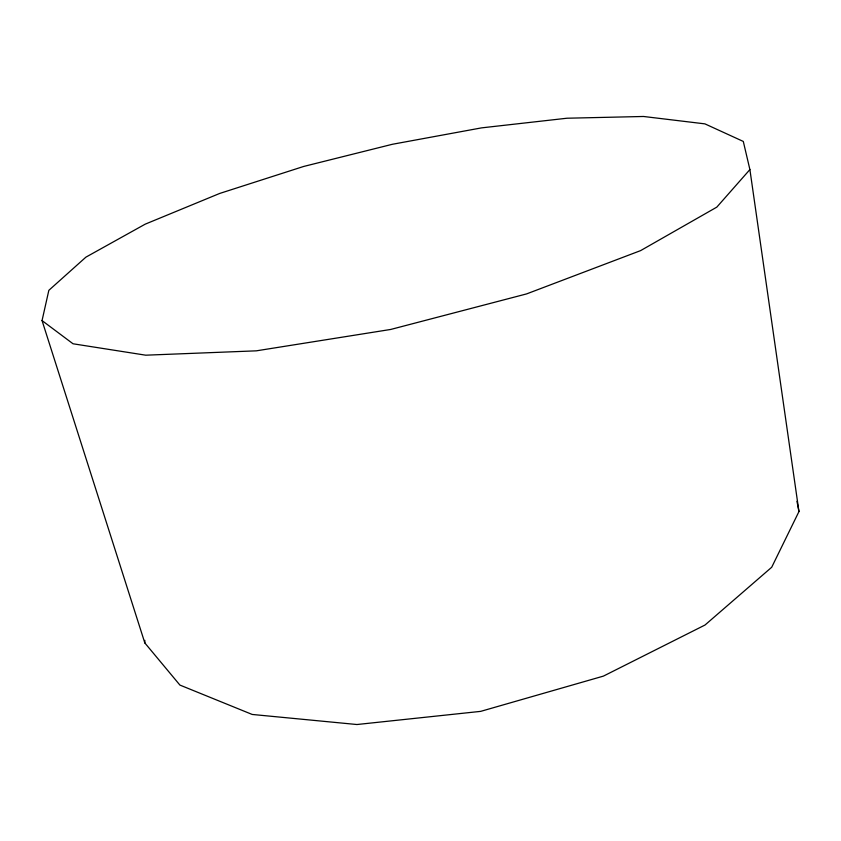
<?xml version="1.0" encoding="UTF-8"?>
<svg xmlns="http://www.w3.org/2000/svg" width="841" height="841" viewBox="0 0 841 841"><rect width="100%" height="100%" fill="white"/><g stroke="black" fill="none" stroke-linecap="round" stroke-linejoin="round"><path stroke-width="1.26" d="M42.05 320.589L48.841 290.334L85.898 257.157L145.209 224.158L219.711 193.441L303.675 166.455L392.379 144.284L481.599 127.864L567.002 118.224L643.554 116.478L704.916 123.869L743.297 141.435L749.899 169.567L798.95 511.57L771.702 567.255L705 625.031L603.396 676.122L480.663 711.37L356.941 724.522L252.195 714.451L179.9 685.068L144.831 642.955L42.05 320.589L73.041 343.78L145.724 355.186L256.326 350.834L390.718 329.451L526.561 293.919L640.6 250.618L716.816 207.128L749.899 169.567M796.974 501.341L798.95 511.57M144.831 640.358L144.831 642.955"/></g></svg>
